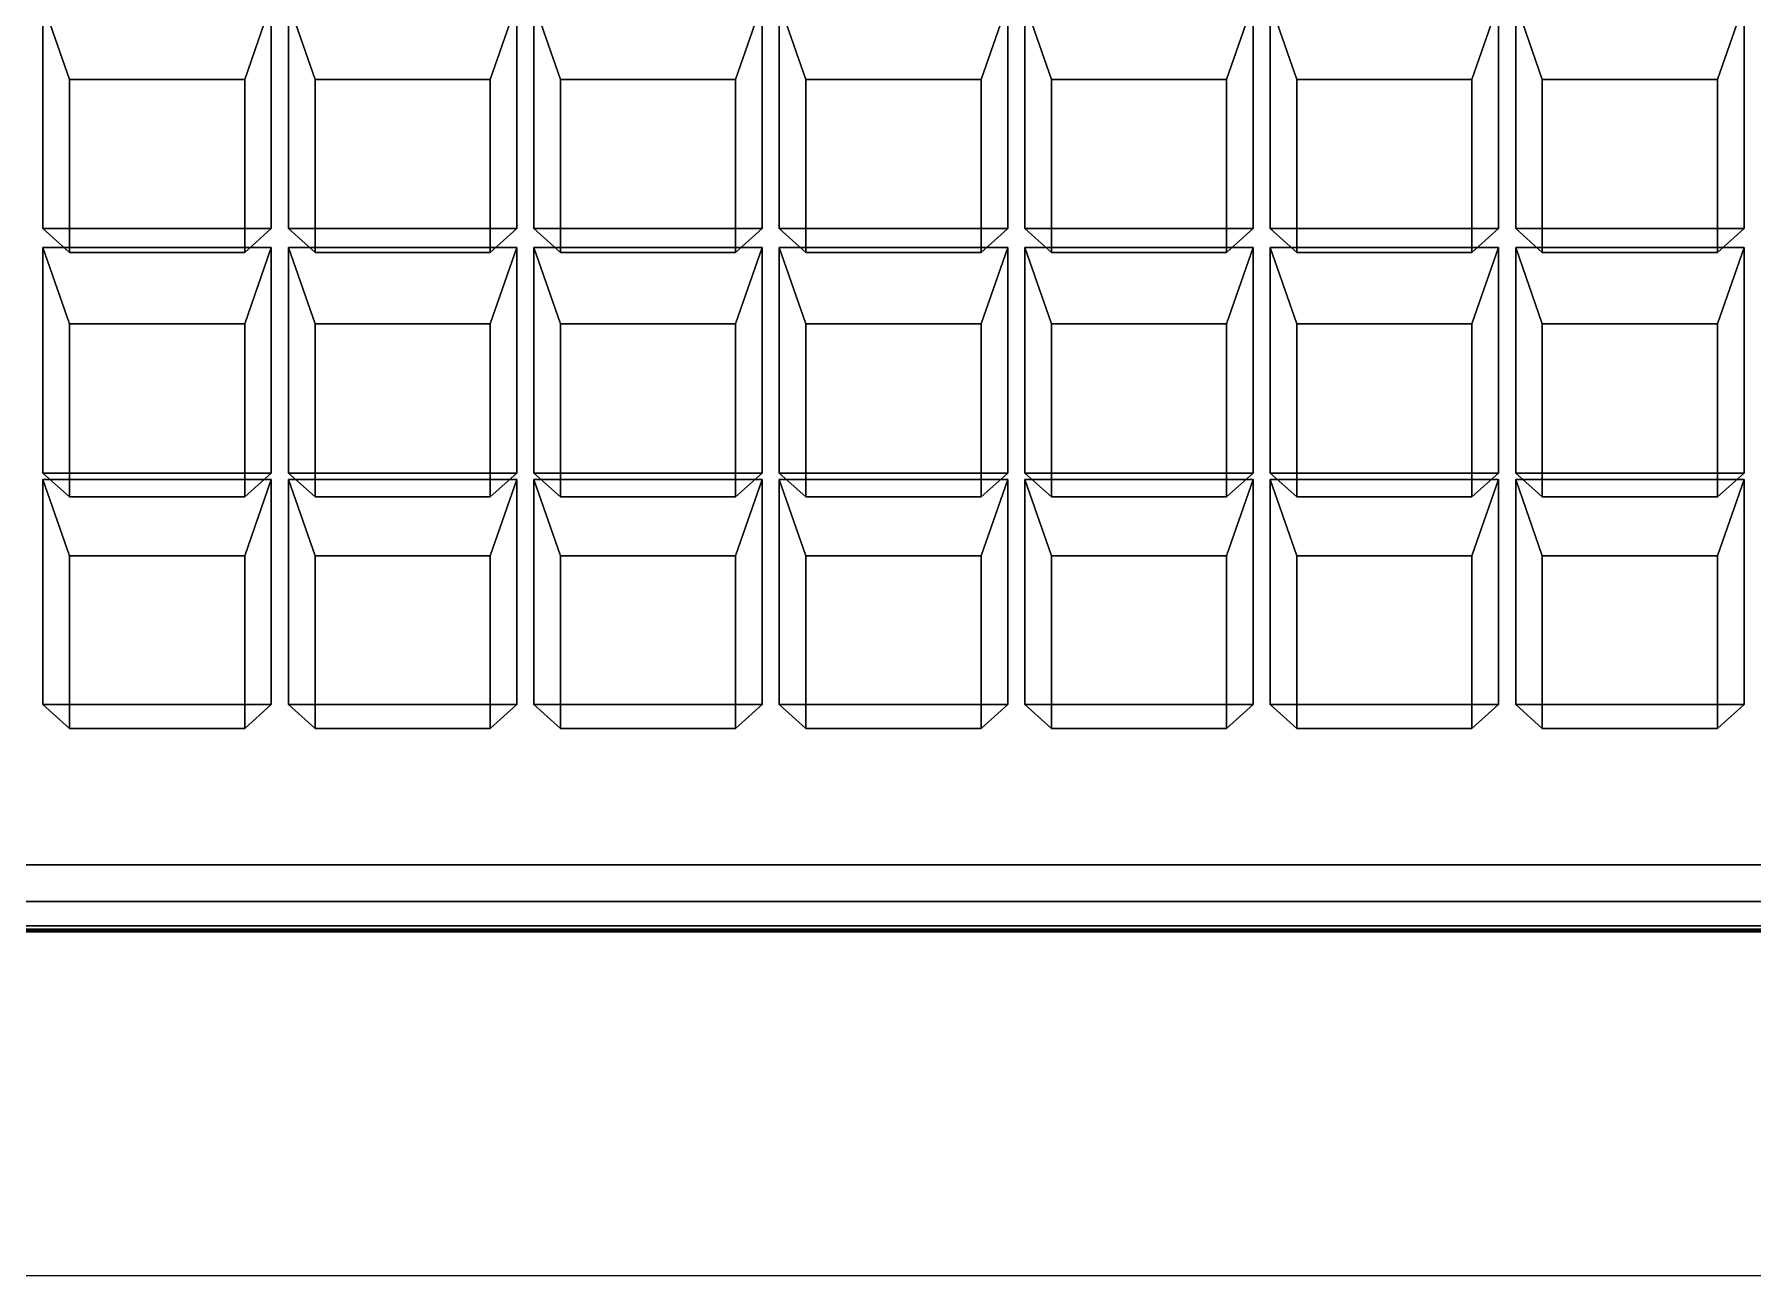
# Model space of a CAD drawing. Header units: millimetres. Extents: x 4513 to 24862, y 3359 to 11488.
# Drawn here: x 5564 to 5676.8, y 10880.2 to 10961.8 of the extents above; entities that cross this region are included whole.
import ezdxf

# ---------------------------------------------------------------- set-up
doc = ezdxf.new("R2010")
doc.units = ezdxf.units.MM
doc.layers.add('dwgmodels.com', color=169, linetype='Continuous')

msp = doc.modelspace()

# ---------------------------------------------------------------- linework, layer by layer
msp.add_line((5481.84, 10902.9), (5932.4, 10902.9))
for points, invisible_edges in [([(5491.9, 10902.82, 1.85), (5491.9, 11050.27, 1.85), (5921.9, 11050.27, 1.85)], 12), ([(5921.9, 11050.27, 1.85), (5921.9, 10902.82, 1.85), (5491.9, 10902.82, 1.85)], 12), ([(5931.9, 11027.35, 26.85), (5481.9, 11027.35, 26.85), (5481.9, 10907.22, 12.28)], 12), ([(5481.9, 10907.22, 12.28), (5931.9, 10907.22, 12.28), (5931.9, 11027.35, 26.85)], 12), ([(5564.53, 10963.8, 5.67), (5579.53, 10949, 3.21), (5564.53, 10949, 3.21)], 1), ([(5579.53, 10949, 3.21), (5564.53, 10963.8, 5.67), (5579.53, 10963.8, 5.67)], 1), ([(5564.53, 10963.8, 5.67), (5564.53, 10949, 3.21), (5566.28, 10947.44, 23.22)], 12), ([(5579.53, 10963.8, 5.67), (5564.53, 10963.8, 5.67), (5577.78, 10958.78, 25.11)], 2), ([(5564.53, 10963.8, 5.67), (5566.28, 10958.78, 25.11), (5577.78, 10958.78, 25.11)], 12), ([(5566.28, 10947.44, 23.22), (5566.28, 10958.78, 25.11), (5564.53, 10963.8, 5.67)], 12), ([(5579.53, 10949, 3.21), (5579.53, 10963.8, 5.67), (5577.78, 10947.44, 23.22)], 2), ([(5579.53, 10963.8, 5.67), (5577.78, 10958.78, 25.11), (5577.78, 10947.44, 23.22)], 12), ([(5595.65, 10963.8, 5.67), (5595.65, 10949, 3.21), (5580.65, 10949, 3.21)], 12), ([(5595.65, 10963.8, 5.67), (5580.65, 10949, 3.21), (5580.65, 10963.8, 5.67)], 1), ([(5580.65, 10949, 3.21), (5582.4, 10958.78, 25.11), (5580.65, 10963.8, 5.67)], 1), ([(5580.65, 10963.8, 5.67), (5582.4, 10958.78, 25.11), (5593.9, 10958.78, 25.11)], 12), ([(5593.9, 10958.78, 25.11), (5595.65, 10963.8, 5.67), (5580.65, 10963.8, 5.67)], 12), ([(5595.65, 10949, 3.21), (5595.65, 10963.8, 5.67), (5593.9, 10958.78, 25.11)], 12), ([(5596.76, 10963.8, 5.67), (5596.76, 10949, 3.21), (5598.51, 10947.44, 23.22)], 12), ([(5596.76, 10963.8, 5.67), (5611.76, 10949, 3.21), (5596.76, 10949, 3.21)], 1), ([(5611.76, 10949, 3.21), (5596.76, 10963.8, 5.67), (5611.76, 10963.8, 5.67)], 1), ([(5598.51, 10947.44, 23.22), (5598.51, 10958.78, 25.11), (5596.76, 10963.8, 5.67)], 12), ([(5611.76, 10963.8, 5.67), (5596.76, 10963.8, 5.67), (5610.01, 10958.78, 25.11)], 2), ([(5596.76, 10963.8, 5.67), (5598.51, 10958.78, 25.11), (5610.01, 10958.78, 25.11)], 12), ([(5611.76, 10963.8, 5.67), (5610.01, 10958.78, 25.11), (5611.76, 10949, 3.21)], 2), ([(5612.88, 10963.8, 5.67), (5627.88, 10949, 3.21), (5612.88, 10949, 3.21)], 1), ([(5627.88, 10949, 3.21), (5612.88, 10963.8, 5.67), (5627.88, 10963.8, 5.67)], 1), ([(5612.88, 10949, 3.21), (5614.63, 10958.78, 25.11), (5612.88, 10963.8, 5.67)], 1), ([(5627.88, 10963.8, 5.67), (5612.88, 10963.8, 5.67), (5614.63, 10958.78, 25.11)], 12), ([(5627.88, 10963.8, 5.67), (5614.63, 10958.78, 25.11), (5626.13, 10958.78, 25.11)], 1), ([(5627.88, 10949, 3.21), (5627.88, 10963.8, 5.67), (5626.13, 10958.78, 25.11)], 12), ([(5629, 10963.8, 5.67), (5629, 10949, 3.21), (5630.75, 10947.44, 23.22)], 12), ([(5644, 10963.8, 5.67), (5644, 10949, 3.21), (5629, 10963.8, 5.67)], 2), ([(5629, 10963.8, 5.67), (5644, 10949, 3.21), (5629, 10949, 3.21)], 1), ([(5630.75, 10947.44, 23.22), (5630.75, 10958.78, 25.11), (5629, 10963.8, 5.67)], 12), ([(5644, 10963.8, 5.67), (5629, 10963.8, 5.67), (5630.75, 10958.78, 25.11)], 12), ([(5630.75, 10958.78, 25.11), (5642.25, 10958.78, 25.11), (5644, 10963.8, 5.67)], 12), ([(5644, 10963.8, 5.67), (5642.25, 10958.78, 25.11), (5644, 10949, 3.21)], 2), ([(5645.11, 10963.8, 5.67), (5660.11, 10949, 3.21), (5645.11, 10949, 3.21)], 1), ([(5660.11, 10949, 3.21), (5645.11, 10963.8, 5.67), (5660.11, 10963.8, 5.67)], 1), ([(5645.11, 10949, 3.21), (5646.86, 10958.78, 25.11), (5645.11, 10963.8, 5.67)], 1), ([(5645.11, 10963.8, 5.67), (5646.86, 10958.78, 25.11), (5660.11, 10963.8, 5.67)], 2), ([(5646.86, 10958.78, 25.11), (5658.36, 10958.78, 25.11), (5660.11, 10963.8, 5.67)], 12), ([(5658.36, 10947.44, 23.22), (5660.11, 10949, 3.21), (5660.11, 10963.8, 5.67)], 12), ([(5660.11, 10963.8, 5.67), (5658.36, 10958.78, 25.11), (5658.36, 10947.44, 23.22)], 12), ([(5676.23, 10963.8, 5.67), (5661.23, 10949, 3.21), (5661.23, 10963.8, 5.67)], 1), ([(5661.23, 10949, 3.21), (5676.23, 10963.8, 5.67), (5676.23, 10949, 3.21)], 1), ([(5662.98, 10958.78, 25.11), (5661.23, 10963.8, 5.67), (5661.23, 10949, 3.21)], 12), ([(5676.23, 10963.8, 5.67), (5661.23, 10963.8, 5.67), (5674.48, 10958.78, 25.11)], 2), ([(5661.23, 10963.8, 5.67), (5662.98, 10958.78, 25.11), (5674.48, 10958.78, 25.11)], 12), ([(5676.23, 10949, 3.21), (5676.23, 10963.8, 5.67), (5674.48, 10947.44, 23.22)], 2), ([(5676.23, 10963.8, 5.67), (5674.48, 10958.78, 25.11), (5674.48, 10947.44, 23.22)], 12), ([(5577.78, 10958.78, 25.11), (5566.28, 10958.78, 25.11), (5566.28, 10947.44, 23.22)], 12), ([(5566.28, 10947.44, 23.22), (5577.78, 10947.44, 23.22), (5577.78, 10958.78, 25.11)], 12), ([(5580.65, 10949, 3.21), (5582.4, 10947.44, 23.22), (5582.4, 10958.78, 25.11)], 12), ([(5582.4, 10958.78, 25.11), (5582.4, 10947.44, 23.22), (5593.9, 10947.44, 23.22)], 12), ([(5593.9, 10947.44, 23.22), (5593.9, 10958.78, 25.11), (5582.4, 10958.78, 25.11)], 12), ([(5593.9, 10958.78, 25.11), (5593.9, 10947.44, 23.22), (5595.65, 10949, 3.21)], 12), ([(5598.51, 10958.78, 25.11), (5598.51, 10947.44, 23.22), (5610.01, 10947.44, 23.22)], 12), ([(5610.01, 10947.44, 23.22), (5610.01, 10958.78, 25.11), (5598.51, 10958.78, 25.11)], 12), ([(5610.01, 10958.78, 25.11), (5610.01, 10947.44, 23.22), (5611.76, 10949, 3.21)], 12), ([(5612.88, 10949, 3.21), (5614.63, 10947.44, 23.22), (5614.63, 10958.78, 25.11)], 12), ([(5626.13, 10958.78, 25.11), (5614.63, 10947.44, 23.22), (5626.13, 10947.44, 23.22)], 1), ([(5626.13, 10958.78, 25.11), (5614.63, 10958.78, 25.11), (5614.63, 10947.44, 23.22)], 12), ([(5626.13, 10958.78, 25.11), (5626.13, 10947.44, 23.22), (5627.88, 10949, 3.21)], 12), ([(5630.75, 10958.78, 25.11), (5630.75, 10947.44, 23.22), (5642.25, 10947.44, 23.22)], 12), ([(5642.25, 10947.44, 23.22), (5642.25, 10958.78, 25.11), (5630.75, 10958.78, 25.11)], 12), ([(5642.25, 10958.78, 25.11), (5642.25, 10947.44, 23.22), (5644, 10949, 3.21)], 12), ([(5645.11, 10949, 3.21), (5646.86, 10947.44, 23.22), (5646.86, 10958.78, 25.11)], 12), ([(5646.86, 10958.78, 25.11), (5658.36, 10947.44, 23.22), (5658.36, 10958.78, 25.11)], 1), ([(5646.86, 10958.78, 25.11), (5646.86, 10947.44, 23.22), (5658.36, 10947.44, 23.22)], 12), ([(5661.23, 10949, 3.21), (5662.98, 10947.44, 23.22), (5662.98, 10958.78, 25.11)], 12), ([(5674.48, 10958.78, 25.11), (5662.98, 10947.44, 23.22), (5674.48, 10947.44, 23.22)], 1), ([(5674.48, 10958.78, 25.11), (5662.98, 10958.78, 25.11), (5662.98, 10947.44, 23.22)], 12), ([(5577.78, 10947.44, 23.22), (5566.28, 10947.44, 23.22), (5564.53, 10949, 3.21)], 12), ([(5564.53, 10949, 3.21), (5579.53, 10949, 3.21), (5577.78, 10947.44, 23.22)], 12), ([(5593.9, 10947.44, 23.22), (5582.4, 10947.44, 23.22), (5580.65, 10949, 3.21)], 12), ([(5580.65, 10949, 3.21), (5595.65, 10949, 3.21), (5593.9, 10947.44, 23.22)], 12), ([(5596.76, 10949, 3.21), (5610.01, 10947.44, 23.22), (5598.51, 10947.44, 23.22)], 1), ([(5596.76, 10949, 3.21), (5611.76, 10949, 3.21), (5610.01, 10947.44, 23.22)], 12), ([(5627.88, 10949, 3.21), (5626.13, 10947.44, 23.22), (5612.88, 10949, 3.21)], 2), ([(5626.13, 10947.44, 23.22), (5614.63, 10947.44, 23.22), (5612.88, 10949, 3.21)], 12), ([(5629, 10949, 3.21), (5642.25, 10947.44, 23.22), (5630.75, 10947.44, 23.22)], 1), ([(5629, 10949, 3.21), (5644, 10949, 3.21), (5642.25, 10947.44, 23.22)], 12), ([(5646.86, 10947.44, 23.22), (5645.11, 10949, 3.21), (5660.11, 10949, 3.21)], 12), ([(5660.11, 10949, 3.21), (5658.36, 10947.44, 23.22), (5646.86, 10947.44, 23.22)], 12), ([(5661.23, 10949, 3.21), (5676.23, 10949, 3.21), (5674.48, 10947.44, 23.22)], 12), ([(5674.48, 10947.44, 23.22), (5662.98, 10947.44, 23.22), (5661.23, 10949, 3.21)], 12), ([(5564.53, 10947.75, 3.8), (5566.28, 10942.74, 23.24), (5577.78, 10942.74, 23.24)], 12), ([(5577.78, 10942.74, 23.24), (5579.53, 10947.75, 3.8), (5564.53, 10947.75, 3.8)], 12), ([(5579.53, 10947.75, 3.8), (5579.53, 10932.95, 1.33), (5564.53, 10947.75, 3.8)], 2), ([(5564.53, 10947.75, 3.8), (5579.53, 10932.95, 1.33), (5564.53, 10932.95, 1.33)], 1), ([(5564.53, 10932.95, 1.33), (5566.28, 10942.74, 23.24), (5564.53, 10947.75, 3.8)], 1), ([(5579.53, 10932.95, 1.33), (5579.53, 10947.75, 3.8), (5577.78, 10942.74, 23.24)], 12), ([(5582.4, 10942.74, 23.24), (5580.65, 10947.75, 3.8), (5580.65, 10932.95, 1.33)], 12), ([(5580.65, 10947.75, 3.8), (5582.4, 10942.74, 23.24), (5595.65, 10947.75, 3.8)], 2), ([(5595.65, 10947.75, 3.8), (5595.65, 10932.95, 1.33), (5580.65, 10932.95, 1.33)], 12), ([(5595.65, 10947.75, 3.8), (5580.65, 10932.95, 1.33), (5580.65, 10947.75, 3.8)], 1), ([(5582.4, 10942.74, 23.24), (5593.9, 10942.74, 23.24), (5595.65, 10947.75, 3.8)], 12), ([(5595.65, 10947.75, 3.8), (5593.9, 10942.74, 23.24), (5595.65, 10932.95, 1.33)], 2), ([(5596.76, 10932.95, 1.33), (5598.51, 10942.74, 23.24), (5596.76, 10947.75, 3.8)], 1), ([(5611.76, 10947.75, 3.8), (5596.76, 10947.75, 3.8), (5598.51, 10942.74, 23.24)], 12), ([(5596.76, 10947.75, 3.8), (5611.76, 10932.95, 1.33), (5596.76, 10932.95, 1.33)], 1), ([(5611.76, 10932.95, 1.33), (5596.76, 10947.75, 3.8), (5611.76, 10947.75, 3.8)], 1), ([(5611.76, 10947.75, 3.8), (5598.51, 10942.74, 23.24), (5610.01, 10942.74, 23.24)], 1), ([(5611.76, 10932.95, 1.33), (5611.76, 10947.75, 3.8), (5610.01, 10942.74, 23.24)], 12), ([(5614.63, 10942.74, 23.24), (5612.88, 10947.75, 3.8), (5612.88, 10932.95, 1.33)], 12), ([(5612.88, 10947.75, 3.8), (5614.63, 10942.74, 23.24), (5626.13, 10942.74, 23.24)], 12), ([(5626.13, 10942.74, 23.24), (5627.88, 10947.75, 3.8), (5612.88, 10947.75, 3.8)], 12), ([(5627.88, 10947.75, 3.8), (5627.88, 10932.95, 1.33), (5612.88, 10947.75, 3.8)], 2), ([(5612.88, 10947.75, 3.8), (5627.88, 10932.95, 1.33), (5612.88, 10932.95, 1.33)], 1), ([(5627.88, 10932.95, 1.33), (5627.88, 10947.75, 3.8), (5626.13, 10931.39, 21.35)], 2), ([(5627.88, 10947.75, 3.8), (5626.13, 10942.74, 23.24), (5626.13, 10931.39, 21.35)], 12), ([(5629, 10947.75, 3.8), (5630.75, 10931.39, 21.35), (5630.75, 10942.74, 23.24)], 1), ([(5629, 10947.75, 3.8), (5629, 10932.95, 1.33), (5630.75, 10931.39, 21.35)], 12), ([(5629, 10947.75, 3.8), (5630.75, 10942.74, 23.24), (5644, 10947.75, 3.8)], 2), ([(5644, 10947.75, 3.8), (5644, 10932.95, 1.33), (5629, 10932.95, 1.33)], 12), ([(5644, 10947.75, 3.8), (5629, 10932.95, 1.33), (5629, 10947.75, 3.8)], 1), ([(5630.75, 10942.74, 23.24), (5642.25, 10942.74, 23.24), (5644, 10947.75, 3.8)], 12), ([(5644, 10947.75, 3.8), (5642.25, 10942.74, 23.24), (5642.25, 10931.39, 21.35)], 12), ([(5642.25, 10931.39, 21.35), (5644, 10932.95, 1.33), (5644, 10947.75, 3.8)], 12), ([(5645.11, 10947.75, 3.8), (5645.11, 10932.95, 1.33), (5646.86, 10931.39, 21.35)], 12), ([(5646.86, 10931.39, 21.35), (5646.86, 10942.74, 23.24), (5645.11, 10947.75, 3.8)], 12), ([(5645.11, 10947.75, 3.8), (5658.36, 10942.74, 23.24), (5660.11, 10947.75, 3.8)], 1), ([(5645.11, 10947.75, 3.8), (5646.86, 10942.74, 23.24), (5658.36, 10942.74, 23.24)], 12), ([(5645.11, 10947.75, 3.8), (5660.11, 10932.95, 1.33), (5645.11, 10932.95, 1.33)], 1), ([(5660.11, 10932.95, 1.33), (5645.11, 10947.75, 3.8), (5660.11, 10947.75, 3.8)], 1), ([(5660.11, 10932.95, 1.33), (5660.11, 10947.75, 3.8), (5658.36, 10931.39, 21.35)], 2), ([(5660.11, 10947.75, 3.8), (5658.36, 10942.74, 23.24), (5658.36, 10931.39, 21.35)], 12), ([(5661.23, 10947.75, 3.8), (5662.98, 10931.39, 21.35), (5662.98, 10942.74, 23.24)], 1), ([(5661.23, 10947.75, 3.8), (5661.23, 10932.95, 1.33), (5662.98, 10931.39, 21.35)], 12), ([(5661.23, 10947.75, 3.8), (5662.98, 10942.74, 23.24), (5674.48, 10942.74, 23.24)], 12), ([(5674.48, 10942.74, 23.24), (5676.23, 10947.75, 3.8), (5661.23, 10947.75, 3.8)], 12), ([(5661.23, 10947.75, 3.8), (5676.23, 10932.95, 1.33), (5661.23, 10932.95, 1.33)], 1), ([(5676.23, 10932.95, 1.33), (5661.23, 10947.75, 3.8), (5676.23, 10947.75, 3.8)], 1), ([(5676.23, 10932.95, 1.33), (5676.23, 10947.75, 3.8), (5674.48, 10942.74, 23.24)], 12), ([(5564.53, 10932.95, 1.33), (5566.28, 10931.39, 21.35), (5566.28, 10942.74, 23.24)], 12), ([(5577.78, 10942.74, 23.24), (5566.28, 10942.74, 23.24), (5577.78, 10931.39, 21.35)], 2), ([(5566.28, 10942.74, 23.24), (5566.28, 10931.39, 21.35), (5577.78, 10931.39, 21.35)], 12), ([(5577.78, 10942.74, 23.24), (5577.78, 10931.39, 21.35), (5579.53, 10932.95, 1.33)], 12), ([(5580.65, 10932.95, 1.33), (5582.4, 10931.39, 21.35), (5582.4, 10942.74, 23.24)], 12), ([(5593.9, 10942.74, 23.24), (5582.4, 10931.39, 21.35), (5593.9, 10931.39, 21.35)], 1), ([(5593.9, 10942.74, 23.24), (5582.4, 10942.74, 23.24), (5582.4, 10931.39, 21.35)], 12), ([(5593.9, 10942.74, 23.24), (5593.9, 10931.39, 21.35), (5595.65, 10932.95, 1.33)], 12), ([(5596.76, 10932.95, 1.33), (5598.51, 10931.39, 21.35), (5598.51, 10942.74, 23.24)], 12), ([(5610.01, 10942.74, 23.24), (5598.51, 10942.74, 23.24), (5610.01, 10931.39, 21.35)], 2), ([(5598.51, 10942.74, 23.24), (5598.51, 10931.39, 21.35), (5610.01, 10931.39, 21.35)], 12), ([(5610.01, 10942.74, 23.24), (5610.01, 10931.39, 21.35), (5611.76, 10932.95, 1.33)], 12), ([(5612.88, 10932.95, 1.33), (5614.63, 10931.39, 21.35), (5614.63, 10942.74, 23.24)], 12), ([(5626.13, 10942.74, 23.24), (5614.63, 10942.74, 23.24), (5614.63, 10931.39, 21.35)], 12), ([(5614.63, 10931.39, 21.35), (5626.13, 10931.39, 21.35), (5626.13, 10942.74, 23.24)], 12), ([(5642.25, 10942.74, 23.24), (5630.75, 10942.74, 23.24), (5630.75, 10931.39, 21.35)], 12), ([(5630.75, 10931.39, 21.35), (5642.25, 10931.39, 21.35), (5642.25, 10942.74, 23.24)], 12), ([(5658.36, 10942.74, 23.24), (5646.86, 10942.74, 23.24), (5658.36, 10931.39, 21.35)], 2), ([(5646.86, 10942.74, 23.24), (5646.86, 10931.39, 21.35), (5658.36, 10931.39, 21.35)], 12), ([(5674.48, 10942.74, 23.24), (5662.98, 10931.39, 21.35), (5674.48, 10931.39, 21.35)], 1), ([(5674.48, 10942.74, 23.24), (5662.98, 10942.74, 23.24), (5662.98, 10931.39, 21.35)], 12), ([(5674.48, 10942.74, 23.24), (5674.48, 10931.39, 21.35), (5676.23, 10932.95, 1.33)], 12), ([(5577.78, 10931.39, 21.35), (5566.28, 10931.39, 21.35), (5564.53, 10932.95, 1.33)], 12), ([(5564.53, 10932.95, 1.33), (5579.53, 10932.95, 1.33), (5577.78, 10931.39, 21.35)], 12), ([(5579.53, 10932.53, 1.5), (5564.53, 10917.74, -0.96), (5564.53, 10932.53, 1.5)], 1), ([(5564.53, 10917.74, -0.96), (5579.53, 10932.53, 1.5), (5579.53, 10917.74, -0.96)], 1), ([(5579.53, 10932.53, 1.5), (5564.53, 10932.53, 1.5), (5577.78, 10927.52, 20.95)], 2), ([(5564.53, 10932.53, 1.5), (5566.28, 10927.52, 20.95), (5577.78, 10927.52, 20.95)], 12), ([(5564.53, 10932.53, 1.5), (5566.28, 10916.18, 19.06), (5566.28, 10927.52, 20.95)], 1), ([(5564.53, 10932.53, 1.5), (5564.53, 10917.74, -0.96), (5566.28, 10916.18, 19.06)], 12), ([(5579.53, 10932.53, 1.5), (5577.78, 10927.52, 20.95), (5577.78, 10916.18, 19.06)], 12), ([(5577.78, 10916.18, 19.06), (5579.53, 10917.74, -0.96), (5579.53, 10932.53, 1.5)], 12), ([(5580.65, 10932.95, 1.33), (5595.65, 10932.95, 1.33), (5582.4, 10931.39, 21.35)], 2), ([(5582.4, 10927.52, 20.95), (5580.65, 10932.53, 1.5), (5580.65, 10917.74, -0.96)], 12), ([(5595.65, 10932.53, 1.5), (5595.65, 10917.74, -0.96), (5580.65, 10917.74, -0.96)], 12), ([(5595.65, 10932.53, 1.5), (5580.65, 10917.74, -0.96), (5580.65, 10932.53, 1.5)], 1), ([(5595.65, 10932.53, 1.5), (5580.65, 10932.53, 1.5), (5582.4, 10927.52, 20.95)], 12), ([(5595.65, 10932.95, 1.33), (5593.9, 10931.39, 21.35), (5582.4, 10931.39, 21.35)], 12), ([(5595.65, 10932.53, 1.5), (5582.4, 10927.52, 20.95), (5593.9, 10927.52, 20.95)], 1), ([(5595.65, 10932.53, 1.5), (5593.9, 10927.52, 20.95), (5595.65, 10917.74, -0.96)], 2), ([(5596.76, 10932.95, 1.33), (5610.01, 10931.39, 21.35), (5598.51, 10931.39, 21.35)], 1), ([(5596.76, 10932.95, 1.33), (5611.76, 10932.95, 1.33), (5610.01, 10931.39, 21.35)], 12), ([(5596.76, 10932.53, 1.5), (5598.51, 10916.18, 19.06), (5598.51, 10927.52, 20.95)], 1), ([(5596.76, 10932.53, 1.5), (5596.76, 10917.74, -0.96), (5598.51, 10916.18, 19.06)], 12), ([(5611.76, 10932.53, 1.5), (5611.76, 10917.74, -0.96), (5596.76, 10917.74, -0.96)], 12), ([(5611.76, 10932.53, 1.5), (5596.76, 10917.74, -0.96), (5596.76, 10932.53, 1.5)], 1), ([(5596.76, 10932.53, 1.5), (5598.51, 10927.52, 20.95), (5610.01, 10927.52, 20.95)], 12), ([(5610.01, 10927.52, 20.95), (5611.76, 10932.53, 1.5), (5596.76, 10932.53, 1.5)], 12), ([(5611.76, 10917.74, -0.96), (5611.76, 10932.53, 1.5), (5610.01, 10927.52, 20.95)], 12), ([(5627.88, 10932.95, 1.33), (5626.13, 10931.39, 21.35), (5612.88, 10932.95, 1.33)], 2), ([(5626.13, 10931.39, 21.35), (5614.63, 10931.39, 21.35), (5612.88, 10932.95, 1.33)], 12), ([(5614.63, 10927.52, 20.95), (5612.88, 10932.53, 1.5), (5612.88, 10917.74, -0.96)], 12), ([(5627.88, 10932.53, 1.5), (5612.88, 10917.74, -0.96), (5612.88, 10932.53, 1.5)], 1), ([(5612.88, 10917.74, -0.96), (5627.88, 10932.53, 1.5), (5627.88, 10917.74, -0.96)], 1), ([(5612.88, 10932.53, 1.5), (5614.63, 10927.52, 20.95), (5626.13, 10927.52, 20.95)], 12), ([(5626.13, 10927.52, 20.95), (5627.88, 10932.53, 1.5), (5612.88, 10932.53, 1.5)], 12), ([(5627.88, 10932.53, 1.5), (5626.13, 10927.52, 20.95), (5627.88, 10917.74, -0.96)], 2), ([(5630.75, 10931.39, 21.35), (5629, 10932.95, 1.33), (5644, 10932.95, 1.33)], 12), ([(5629, 10932.53, 1.5), (5630.75, 10916.18, 19.06), (5630.75, 10927.52, 20.95)], 1), ([(5629, 10932.53, 1.5), (5629, 10917.74, -0.96), (5630.75, 10916.18, 19.06)], 12), ([(5644, 10932.53, 1.5), (5644, 10917.74, -0.96), (5629, 10932.53, 1.5)], 2), ([(5629, 10932.53, 1.5), (5644, 10917.74, -0.96), (5629, 10917.74, -0.96)], 1), ([(5644, 10932.53, 1.5), (5629, 10932.53, 1.5), (5630.75, 10927.52, 20.95)], 12), ([(5644, 10932.95, 1.33), (5642.25, 10931.39, 21.35), (5630.75, 10931.39, 21.35)], 12), ([(5630.75, 10927.52, 20.95), (5642.25, 10927.52, 20.95), (5644, 10932.53, 1.5)], 12), ([(5644, 10917.74, -0.96), (5644, 10932.53, 1.5), (5642.25, 10927.52, 20.95)], 12), ([(5658.36, 10931.39, 21.35), (5646.86, 10931.39, 21.35), (5645.11, 10932.95, 1.33)], 12), ([(5645.11, 10932.95, 1.33), (5660.11, 10932.95, 1.33), (5658.36, 10931.39, 21.35)], 12), ([(5646.86, 10927.52, 20.95), (5645.11, 10932.53, 1.5), (5645.11, 10917.74, -0.96)], 12), ([(5645.11, 10932.53, 1.5), (5660.11, 10932.53, 1.5), (5660.11, 10917.74, -0.96)], 12), ([(5645.11, 10932.53, 1.5), (5660.11, 10917.74, -0.96), (5645.11, 10917.74, -0.96)], 1), ([(5645.11, 10932.53, 1.5), (5646.86, 10927.52, 20.95), (5658.36, 10927.52, 20.95)], 12), ([(5658.36, 10927.52, 20.95), (5660.11, 10932.53, 1.5), (5645.11, 10932.53, 1.5)], 12), ([(5660.11, 10917.74, -0.96), (5660.11, 10932.53, 1.5), (5658.36, 10916.18, 19.06)], 2), ([(5660.11, 10932.53, 1.5), (5658.36, 10927.52, 20.95), (5658.36, 10916.18, 19.06)], 12), ([(5676.23, 10932.95, 1.33), (5662.98, 10931.39, 21.35), (5661.23, 10932.95, 1.33)], 1), ([(5661.23, 10932.53, 1.5), (5662.98, 10916.18, 19.06), (5662.98, 10927.52, 20.95)], 1), ([(5661.23, 10932.53, 1.5), (5661.23, 10917.74, -0.96), (5662.98, 10916.18, 19.06)], 12), ([(5676.23, 10932.53, 1.5), (5676.23, 10917.74, -0.96), (5661.23, 10932.53, 1.5)], 2), ([(5661.23, 10932.53, 1.5), (5676.23, 10917.74, -0.96), (5661.23, 10917.74, -0.96)], 1), ([(5676.23, 10932.53, 1.5), (5661.23, 10932.53, 1.5), (5674.48, 10927.52, 20.95)], 2), ([(5661.23, 10932.53, 1.5), (5662.98, 10927.52, 20.95), (5674.48, 10927.52, 20.95)], 12), ([(5676.23, 10932.95, 1.33), (5674.48, 10931.39, 21.35), (5662.98, 10931.39, 21.35)], 12), ([(5676.23, 10917.74, -0.96), (5676.23, 10932.53, 1.5), (5674.48, 10927.52, 20.95)], 12), ([(5577.78, 10927.52, 20.95), (5566.28, 10927.52, 20.95), (5577.78, 10916.18, 19.06)], 2), ([(5566.28, 10927.52, 20.95), (5566.28, 10916.18, 19.06), (5577.78, 10916.18, 19.06)], 12), ([(5580.65, 10917.74, -0.96), (5582.4, 10916.18, 19.06), (5582.4, 10927.52, 20.95)], 12), ([(5593.9, 10927.52, 20.95), (5582.4, 10916.18, 19.06), (5593.9, 10916.18, 19.06)], 1), ([(5593.9, 10927.52, 20.95), (5582.4, 10927.52, 20.95), (5582.4, 10916.18, 19.06)], 12), ([(5593.9, 10927.52, 20.95), (5593.9, 10916.18, 19.06), (5595.65, 10917.74, -0.96)], 12), ([(5610.01, 10927.52, 20.95), (5598.51, 10927.52, 20.95), (5598.51, 10916.18, 19.06)], 12), ([(5598.51, 10916.18, 19.06), (5610.01, 10916.18, 19.06), (5610.01, 10927.52, 20.95)], 12), ([(5610.01, 10927.52, 20.95), (5610.01, 10916.18, 19.06), (5611.76, 10917.74, -0.96)], 12), ([(5612.88, 10917.74, -0.96), (5614.63, 10916.18, 19.06), (5614.63, 10927.52, 20.95)], 12), ([(5626.13, 10927.52, 20.95), (5614.63, 10916.18, 19.06), (5626.13, 10916.18, 19.06)], 1), ([(5626.13, 10927.52, 20.95), (5614.63, 10927.52, 20.95), (5614.63, 10916.18, 19.06)], 12), ([(5626.13, 10927.52, 20.95), (5626.13, 10916.18, 19.06), (5627.88, 10917.74, -0.96)], 12), ([(5642.25, 10927.52, 20.95), (5630.75, 10927.52, 20.95), (5642.25, 10916.18, 19.06)], 2), ([(5630.75, 10927.52, 20.95), (5630.75, 10916.18, 19.06), (5642.25, 10916.18, 19.06)], 12), ([(5642.25, 10927.52, 20.95), (5642.25, 10916.18, 19.06), (5644, 10917.74, -0.96)], 12), ([(5645.11, 10917.74, -0.96), (5646.86, 10916.18, 19.06), (5646.86, 10927.52, 20.95)], 12), ([(5658.36, 10927.52, 20.95), (5646.86, 10916.18, 19.06), (5658.36, 10916.18, 19.06)], 1), ([(5658.36, 10927.52, 20.95), (5646.86, 10927.52, 20.95), (5646.86, 10916.18, 19.06)], 12), ([(5662.98, 10927.52, 20.95), (5662.98, 10916.18, 19.06), (5674.48, 10916.18, 19.06)], 12), ([(5674.48, 10916.18, 19.06), (5674.48, 10927.52, 20.95), (5662.98, 10927.52, 20.95)], 12), ([(5674.48, 10927.52, 20.95), (5674.48, 10916.18, 19.06), (5676.23, 10917.74, -0.96)], 12), ([(5566.28, 10916.18, 19.06), (5564.53, 10917.74, -0.96), (5579.53, 10917.74, -0.96)], 12), ([(5579.53, 10917.74, -0.96), (5577.78, 10916.18, 19.06), (5566.28, 10916.18, 19.06)], 12), ([(5595.65, 10917.74, -0.96), (5582.4, 10916.18, 19.06), (5580.65, 10917.74, -0.96)], 1), ([(5595.65, 10917.74, -0.96), (5593.9, 10916.18, 19.06), (5582.4, 10916.18, 19.06)], 12), ([(5596.76, 10917.74, -0.96), (5611.76, 10917.74, -0.96), (5598.51, 10916.18, 19.06)], 2), ([(5611.76, 10917.74, -0.96), (5610.01, 10916.18, 19.06), (5598.51, 10916.18, 19.06)], 12), ([(5626.13, 10916.18, 19.06), (5614.63, 10916.18, 19.06), (5612.88, 10917.74, -0.96)], 12), ([(5612.88, 10917.74, -0.96), (5627.88, 10917.74, -0.96), (5626.13, 10916.18, 19.06)], 12), ([(5629, 10917.74, -0.96), (5644, 10917.74, -0.96), (5630.75, 10916.18, 19.06)], 2), ([(5644, 10917.74, -0.96), (5642.25, 10916.18, 19.06), (5630.75, 10916.18, 19.06)], 12), ([(5658.36, 10916.18, 19.06), (5646.86, 10916.18, 19.06), (5645.11, 10917.74, -0.96)], 12), ([(5645.11, 10917.74, -0.96), (5660.11, 10917.74, -0.96), (5658.36, 10916.18, 19.06)], 12), ([(5661.23, 10917.74, -0.96), (5676.23, 10917.74, -0.96), (5674.48, 10916.18, 19.06)], 12), ([(5674.48, 10916.18, 19.06), (5662.98, 10916.18, 19.06), (5661.23, 10917.74, -0.96)], 12), ([(5931.9, 10904.82, 11.31), (5481.9, 10907.22, 12.28), (5481.9, 10904.82, 11.31)], 1), ([(5931.9, 10904.82, 11.31), (5931.9, 10907.22, 12.28), (5481.9, 10907.22, 12.28)], 12), ([(5931.9, 10904.82, 11.31), (5481.9, 10904.82, 11.31), (5481.9, 10903.22, 9.27)], 12), ([(5481.9, 10903.22, 9.27), (5931.9, 10903.22, 9.27), (5931.9, 10904.82, 11.31)], 12), ([(5931.9, 10902.82, 7.31), (5931.9, 10903.22, 9.27), (5481.9, 10903.22, 9.27)], 12), ([(5481.9, 10903.22, 9.27), (5481.9, 10902.82, 7.31), (5931.9, 10902.82, 7.31)], 12), ([(5491.9, 10902.99, 2.65), (5931.9, 10902.82, 2.63), (5481.9, 10902.82, 2.63)], 13), ([(5481.9, 10902.82, 7.31), (5481.9, 10902.82, 2.63), (5931.9, 10902.82, 2.63)], 12), ([(5931.9, 10902.82, 2.63), (5931.9, 10902.82, 7.31), (5481.9, 10902.82, 7.31)], 12), ([(5931.9, 10902.82, 2.63), (5491.9, 10902.99, 2.65), (5921.9, 10902.99, 2.65)], 13), ([(5921.9, 10902.82, 1.85), (5921.9, 10902.99, 2.65), (5491.9, 10902.99, 2.65)], 12), ([(5491.9, 10902.99, 2.65), (5491.9, 10902.82, 1.85), (5921.9, 10902.82, 1.85)], 12)]:
    msp.add_3dface(points, dxfattribs=dict(invisible_edges=invisible_edges))
at = {"layer": 'dwgmodels.com'}
msp.add_line((4512.96, 10880.25), (24839.16, 10880.25), dxfattribs=at)

doc.saveas('drawing.dxf')
